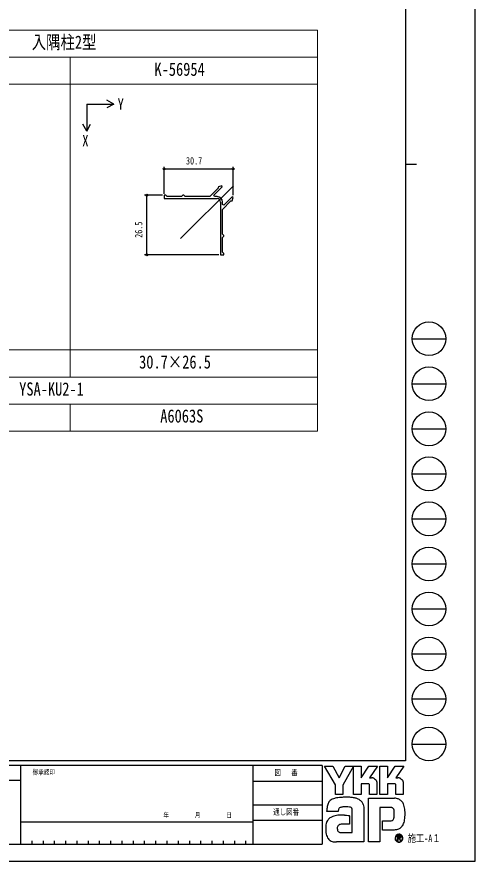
# Model space of a CAD drawing. Units: millimetres on the paper. Extents: x -420 to 420, y -297 to 297.
# Drawn here: x 216.9 to 420.5, y -297 to 77.9 of the extents above; entities that cross this region are included whole.
import ezdxf
from ezdxf.enums import TextEntityAlignment as Align

# ---------------------------------------------------------------- set-up
doc = ezdxf.new("R2010")
doc.units = ezdxf.units.MM
doc.layers.add('0-1_TABLE1', color=7, linetype='Continuous', lineweight=18)
for name, color, linetype in [('0-2_USER1', 3, 'Continuous'), ('0-3_YKK_11', 7, 'Continuous'), ('0-4_YKK_12', 2, 'Continuous'), ('0-6_YKK_D', 6, 'Continuous'), ('0-7_YKK_ZWAK', 7, 'Continuous')]:
    doc.layers.add(name, color=color, linetype=linetype)
doc.styles.add('ＭＳ ゴシック', font='')
doc.styles.get('ＭＳ ゴシック').set_extended_font_data('MS Gothic')

msp = doc.modelspace()

# ---------------------------------------------------------------- linework, layer by layer
at = {"layer": '0-1_TABLE1'}
for p, q in [((-390.498, 72), (350.502, 72)), ((350.502, 72), (350.502, -106)), ((-390.498, 60), (350.502, 60)), ((240.502, 60), (240.502, -82)), ((-390.498, 48), (350.502, 48)), ((-390.498, -70), (350.502, -70)), ((-390.498, -82), (350.502, -82)), ((-390.498, -94), (350.502, -94)), ((240.502, -94), (240.502, -106)), ((-390.498, -106), (350.502, -106))]:
    msp.add_line(p, q, dxfattribs=at)
at = {"layer": '0-2_USER1'}
for p, q in [((247.882, 39.226), (259.882, 39.226)), ((247.882, 39.226), (247.882, 27.226)), ((259.882, 39.226), (256.882, 40.959)), ((259.882, 39.226), (256.882, 37.494)), ((247.882, 27.226), (246.15, 30.226)), ((247.882, 27.226), (249.614, 30.226))]:
    msp.add_line(p, q, dxfattribs=at)
at = {"layer": '0-3_YKK_11'}
msp.add_line((282.319, -2.792), (305.819, -2.792), dxfattribs=at)
for points in [[(305.819, -1.892), (304.708, -1.892), (304.452, -1.275), (308.162, 2.435), (307.877, 2.905), (306.414, 2.445), (306.321, 2.125), (306.31, 1.855), (302.562, -1.892), (291.619, -1.892), (291.319, -1.592), (291.019, -1.292), (290.619, -1.292), (290.319, -1.592), (290.019, -1.892), (283.619, -1.892), (283.319, -1.592), (283.019, -1.292), (282.319, -1.292), (282.319, -2.792)], [(307.319, -4.292), (307.319, -27.792), (308.819, -27.792), (308.819, -27.092), (308.519, -26.792), (308.219, -26.492), (308.219, -20.092), (308.519, -19.792), (308.819, -19.492), (308.819, -19.092), (308.519, -18.792), (308.219, -18.492), (308.219, -7.549), (311.967, -3.802), (312.237, -3.79), (312.556, -3.697), (313.016, -2.234), (312.546, -1.949), (308.865, -5.63), (308.219, -5.362), (308.219, -4.292)]]:
    msp.add_lwpolyline(points, dxfattribs=at)
for radius in [2.4, 1.5]:
    msp.add_arc((305.819, -4.292), radius, 0.00001, 89.99999, dxfattribs=at)
at = {"layer": '0-4_YKK_12'}
msp.add_line((313.073, 2.962), (289.641, -20.47), dxfattribs=at)
at = {"layer": '0-6_YKK_D'}
for p, q in [((282.319, -0.592), (282.319, 11.396)), ((313.009, -1.211), (313.009, 11.396)), ((282.319, 10.396), (313.009, 10.396)), ((281.619, -1.292), (273.619, -1.292)), ((274.619, -27.792), (274.619, -1.292)), ((306.619, -27.792), (273.619, -27.792))]:
    msp.add_line(p, q, dxfattribs=at)
for centre in [(282.319, 10.396), (313.009, 10.396), (274.619, -1.292), (274.619, -27.792)]:
    msp.add_circle(centre, 0.425, dxfattribs=at)
at = {"layer": '0-7_YKK_ZWAK'}
for p, q in [((389.502, 277.5), (389.502, -252.5)), ((389.502, 12.5), (394.502, 12.5)), ((392.502, -65), (407.502, -65)), ((392.502, -85), (407.502, -85)), ((392.502, -105), (407.502, -105)), ((392.502, -125), (407.502, -125)), ((392.502, -145), (407.502, -145)), ((392.502, -165), (407.502, -165)), ((392.502, -185), (407.502, -185)), ((392.502, -205), (407.502, -205)), ((392.502, -225), (407.502, -225)), ((392.502, -245), (407.502, -245)), ((389.502, -252.5), (-390.498, -252.5)), ((218.502, -254.5), (198.502, -254.5)), ((321.752, -254.5), (218.502, -254.5)), ((218.502, -254.5), (218.502, -289.5)), ((321.752, -254.5), (321.752, -289.5)), ((352.502, -254.5), (321.752, -254.5)), ((352.502, -254.5), (352.502, -289.5)), ((198.502, -261), (218.502, -261)), ((321.752, -261.5), (352.502, -261.5)), ((321.752, -272), (352.502, -272)), ((218.502, -279.5), (321.752, -279.5)), ((352.502, -279), (321.752, -279)), ((223.502, -288), (223.502, -289.5)), ((228.502, -288), (228.502, -289.5)), ((233.502, -288), (233.502, -289.5)), ((238.502, -288), (238.502, -289.5)), ((243.502, -288), (243.502, -289.5)), ((248.502, -288), (248.502, -289.5)), ((253.502, -288), (253.502, -289.5)), ((258.502, -288), (258.502, -289.5)), ((263.502, -288), (263.502, -289.5)), ((268.502, -288), (268.502, -289.5)), ((273.502, -288), (273.502, -289.5)), ((278.502, -288), (278.502, -289.5)), ((283.502, -288), (283.502, -289.5)), ((288.502, -288), (288.502, -289.5)), ((293.502, -288), (293.502, -289.5)), ((298.502, -288), (298.502, -289.5)), ((303.502, -288), (303.502, -289.5)), ((308.502, -288), (308.502, -289.5)), ((313.502, -288), (313.502, -289.5)), ((318.502, -288), (318.502, -289.5)), ((386.667, -288.398), (386.667, -288.398)), ((387.916, -285.572), (387.916, -285.572)), ((198.502, -289.5), (218.502, -289.5)), ((218.502, -289.5), (321.752, -289.5)), ((321.752, -289.5), (352.502, -289.5))]:
    msp.add_line(p, q, dxfattribs=at)
for points in [[(-420.5, -297), (420.5, -297), (420.5, 297), (-420.5, 297)], [(353.602, -254.8), (357.283, -254.8), (360.047, -260.01), (362.804, -254.8), (366.488, -254.8), (361.767, -263.199), (361.767, -267.413), (358.41, -267.413), (358.41, -263.086)]]:
    msp.add_lwpolyline(points, close=True, dxfattribs=at)
for points in [[(373.055, -262.661), (369.877, -262.661), (369.877, -267.41), (366.491, -267.41), (366.491, -254.8), (369.877, -254.8), (369.877, -259.958), (373.207, -254.8), (377.184, -254.8), (373.616, -260.021), (373.742, -260.021), (373.882, -260.021), (374.025, -260.021), (374.163, -260.021), (374.287, -260.021), (374.386, -260.021), (374.452, -260.021), (374.477, -260.021)], [(384.751, -262.661), (381.577, -262.661), (381.577, -267.413), (378.19, -267.413), (378.19, -254.8), (381.577, -254.8), (381.577, -259.958), (384.903, -254.8), (388.88, -254.8), (385.312, -260.021), (385.44, -260.021), (385.58, -260.021), (385.724, -260.021), (385.861, -260.021), (385.984, -260.021), (386.083, -260.021), (386.149, -260.021), (386.173, -260.021)], [(375.451, -260.221), (375.855, -260.452), (376.197, -260.753), (376.473, -261.112), (376.676, -261.515), (376.801, -261.95), (376.844, -262.404), (376.844, -267.422), (373.541, -267.422), (373.541, -263.141)], [(387.148, -260.221), (387.554, -260.452), (387.897, -260.753), (388.174, -261.112), (388.378, -261.515), (388.505, -261.95), (388.548, -262.404), (388.548, -267.413), (385.237, -267.413), (385.237, -263.141)], [(382.887, -273.151), (378.119, -273.151), (378.119, -288.5), (373.123, -288.5), (373.123, -269.079), (384.735, -269.079)], [(360.48, -273.231), (360.247, -273.362), (360.066, -273.522), (359.929, -273.708), (359.829, -273.92), (359.761, -274.153), (359.716, -274.407), (359.689, -274.679), (359.673, -274.967), (354.674, -274.979), (354.689, -274.295), (354.717, -273.527)], [(370.771, -271.917), (370.913, -272.49), (370.993, -273.104), (371.018, -273.759), (371.018, -288.5), (358.955, -288.5)], [(362.395, -276.553), (363.341, -276.615), (364.084, -276.699), (364.571, -276.777), (364.745, -276.823), (364.745, -280.647), (364.192, -280.589), (363.586, -280.556), (362.965, -280.543), (362.369, -280.545), (361.837, -280.556), (361.408, -280.571), (361.123, -280.584), (361.019, -280.589), (360.586, -280.668), (360.213, -280.792), (359.9, -280.961), (359.647, -281.177), (359.453, -281.44), (359.318, -281.75), (359.244, -282.11), (359.229, -282.519), (359.276, -282.969), (359.372, -283.341), (359.509, -283.642), (359.683, -283.879), (359.886, -284.059), (360.113, -284.191), (360.359, -284.279), (360.616, -284.332), (365.926, -284.332), (365.926, -274.507), (365.928, -274.313), (365.918, -274.122), (365.893, -273.939), (365.85, -273.765), (365.786, -273.602), (365.699, -273.455), (365.584, -273.324), (365.439, -273.212)], [(365.439, -273.212), (365.127, -273.09), (364.629, -272.987), (363.994, -272.91), (363.271, -272.869), (362.508, -272.873), (361.756, -272.928)], [(387.871, -270.451), (388.197, -270.862), (388.441, -271.261), (388.612, -271.622)], [(384.583, -276.1), (384.576, -275.463), (384.546, -274.89), (384.474, -274.386), (384.344, -273.959)], [(387.456, -282.097), (386.995, -282.456), (386.514, -282.738), (386.018, -282.948), (385.51, -283.092), (384.993, -283.174), (384.472, -283.201), (379.336, -283.201), (379.336, -279.166), (382.232, -279.166), (382.766, -279.159), (383.236, -279.113), (383.639, -278.995)], [(387.461, -286.26), (387.458, -286.201), (387.451, -286.145), (387.439, -286.09), (387.422, -286.039), (387.4, -285.99), (387.374, -285.944), (387.343, -285.901), (387.308, -285.861), (387.262, -285.82), (387.21, -285.785), (387.154, -285.754), (387.093, -285.729), (387.028, -285.71), (386.958, -285.696), (386.885, -285.687), (386.808, -285.684), (386.05, -285.684), (386.05, -287.914), (386.279, -287.914), (386.279, -285.912), (386.808, -285.912), (386.862, -285.914), (386.914, -285.919), (386.962, -285.928), (387.006, -285.94), (387.047, -285.956), (387.084, -285.975), (387.117, -285.997), (387.147, -286.022)], [(387.236, -286.26), (387.222, -286.367), (387.184, -286.451), (387.126, -286.516), (387.055, -286.562), (386.974, -286.594), (386.89, -286.614), (386.808, -286.624), (386.733, -286.627), (386.534, -286.627), (386.635, -286.797), (387.289, -287.922), (387.551, -287.922), (386.92, -286.839), (386.979, -286.827), (387.036, -286.812), (387.089, -286.794), (387.14, -286.773), (387.187, -286.749), (387.231, -286.722), (387.271, -286.691), (387.308, -286.658)]]:
    msp.add_lwpolyline(points, dxfattribs=at)
for centre in [(400.002, -65), (400.002, -85), (400.002, -105), (400.002, -125), (400.002, -145), (400.002, -165), (400.002, -185), (400.002, -205), (400.002, -225), (400.002, -245)]:
    msp.add_circle(centre, 7.5, dxfattribs=at)
for centre, radius, start, end in [((374.482, -262.519), 2.498, 78.26798, 90.11215), ((374.517, -262.337), 2.312, 66.19963, 78.22058), ((386.178, -262.523), 2.502, 78.27851, 90.10826), ((386.212, -262.348), 2.323, 66.2483, 78.23226), ((373.072, -263.129), 0.469, 358.57817, 92.1683), ((384.771, -263.127), 0.467, 358.29941, 92.43455), ((358.493, -272.801), 3.618, 122.60463, 137.83438), ((358.972, -273.575), 4.528, 108.37421, 122.42809), ((359.729, -276.269), 7.325, 100.93159, 107.35499), ((362.205, -288.282), 19.59, 97.86054, 101.37938), ((363.368, -296.358), 27.749, 94.90201, 97.9576), ((363.447, -297.005), 28.4, 91.6169, 94.94971), ((363.337, -292.406), 23.8, 87.51794, 91.66439), ((363.646, -285.778), 17.165, 81.92631, 87.59083), ((364.559, -279.523), 10.844, 73.67137, 82.05943), ((365.913, -274.992), 6.115, 60.60528, 73.9085), ((366.467, -273.886), 4.88, 52.17347, 59.90542), ((384.545, -274.421), 5.346, 78.73198, 87.96551), ((384.702, -273.62), 4.529, 69.03034, 78.69541), ((384.848, -273.23), 4.113, 59.39484, 68.9885), ((384.916, -273.111), 3.976, 50.3012, 59.3616), ((363.78, -274.046), 9.079, 171.55622, 176.72493), ((360.704, -273.587), 5.968, 163.48385, 171.57982), ((359.161, -273.129), 4.358, 152.2125, 163.4865), ((358.494, -272.784), 3.607, 138.03852, 152.12015), ((361.799, -276.363), 3.398, 102.4979, 112.84632), ((362.457, -279.199), 6.31, 96.37207, 102.75341), ((366.963, -273.245), 4.069, 43.55042, 52.14561), ((367.236, -272.981), 3.69, 34.48659, 43.50182), ((367.238, -272.975), 3.685, 25.58915, 34.43128), ((366.91, -273.129), 4.047, 17.43089, 25.54591), ((382.914, -275.601), 2.45, 77.94572, 90.63794), ((383.127, -274.602), 1.429, 60.20991, 77.92418), ((383.265, -274.342), 1.135, 39.8078, 59.75378), ((383.071, -274.49), 1.379, 22.65544, 39.38165), ((384.891, -273.139), 4.013, 42.05209, 50.28551), ((382.909, -274.281), 6.292, 14.76267, 25.00486), ((379.05, -275.333), 10.292, 7.9139, 14.95041), ((359.062, -282.257), 5.387, 112.58838, 120.58162), ((359.699, -283.79), 7.047, 106.61303, 112.59024), ((360.702, -287.161), 10.564, 99.87193, 106.59825), ((361.264, -290.327), 13.78, 94.78469, 99.91711), ((361.538, -293.477), 16.941, 90.80099, 94.81812), ((361.58, -295.823), 19.287, 87.57779, 90.82714), ((379.25, -276.676), 5.311, 347.14308, 355.40008), ((373.22, -276.158), 11.363, 355.2339, 0.29193), ((375.196, -275.893), 14.187, 2.54376, 8.01251), ((373.617, -276.05), 15.768, 352.8937, 357.82206), ((372.986, -276.01), 16.399, 357.76419, 2.60674), ((360.898, -282.07), 6.801, 164.97537, 174.56739), ((359.246, -281.629), 5.09, 153.89178, 164.94341), ((358.493, -281.267), 4.255, 142.04688, 153.80771), ((358.347, -281.163), 4.076, 130.60221, 141.94427), ((358.588, -281.451), 4.452, 120.60724, 130.53081), ((383.172, -277.943), 1.151, 293.91672, 314.09376), ((383.015, -277.804), 1.36, 314.78099, 333.92928), ((382.005, -277.314), 2.483, 334.00676, 347.34989), ((383.541, -277.829), 5.797, 318.67367, 325.29112), ((385.036, -278.943), 3.935, 326.23251, 339.61931), ((381.341, -277.512), 7.897, 339.22498, 347.31457), ((376.915, -276.479), 12.442, 347.15166, 352.97565), ((363.813, -282.349), 9.729, 174.55588, 182.47272), ((369.25, -282.263), 15.165, 181.90948, 187.89042), ((362.869, -283.161), 8.722, 187.80471, 196.36971), ((384.123, -278.339), 5.024, 311.57033, 318.66243), ((359.5, -284.156), 5.209, 196.3102, 208.20993), ((358.034, -284.936), 3.547, 208.29777, 223.35561), ((357.703, -285.228), 3.107, 223.64205, 239.63663), ((357.977, -284.728), 3.676, 239.8785, 253.65355), ((358.48, -283.001), 5.475, 253.69102, 263.74909), ((358.906, -279.21), 9.29, 263.68487, 270.30455), ((386.67, -286.819), 1.764, 90.09157, 179.92363), ((386.659, -286.821), 1.753, 179.86065, 225.14399), ((386.659, -286.813), 1.569, 134.8007, 180.12175), ((386.653, -286.823), 1.562, 179.75513, 225.29722), ((386.668, -286.821), 1.759, 224.94536, 269.98445), ((386.664, -286.837), 1.56, 224.62822, 270.10973), ((386.664, -286.804), 1.566, 89.86602, 135.149), ((386.67, -286.816), 1.761, 44.93442, 90.08536), ((386.671, -286.816), 1.577, 45.03108, 90.11509), ((386.665, -286.814), 1.584, 270.09072, 359.90926), ((386.668, -286.812), 1.768, 269.98802, 314.93777), ((386.901, -286.25), 0.335, 358.3894, 42.86139), ((386.907, -286.276), 0.553, 316.37674, 1.6565), ((386.672, -286.817), 1.577, 0.00643, 45.07115), ((386.684, -286.81), 1.747, 359.78949, 45.13288), ((386.68, -286.824), 1.751, 314.92572, 0.23508)]:
    msp.add_arc(centre, radius, start, end, dxfattribs=at)

# ---------------------------------------------------------------- texts
at = {"layer": '0-1_TABLE1', "style": 'ＭＳ ゴシック', "width": 0.8}
for s, p in [('入隅柱2型', (223.435, 62)), ('K-56954', (278.009, 50)), ('30.7×26.5', (271.182, -80)), ('YSA-KU2-1', (217.889, -92)), ('A6063S', (280.569, -104))]:
    msp.add_text(s, height=5.865, dxfattribs=at).set_placement(p, align=Align.BOTTOM_LEFT)
at = {"layer": '0-2_USER1', "style": 'ＭＳ ゴシック', "width": 0.8}
for s, p in [('Y', (261.621, 35.162)), ('X', (245.908, 18.847))]:
    msp.add_text(s, height=5.132, dxfattribs=at).set_placement(p, align=Align.BOTTOM_LEFT)
at = {"layer": '0-6_YKK_D', "style": 'ＭＳ ゴシック', "width": 0.8}
msp.add_text('30.7', height=3.299, dxfattribs=at).set_placement((292.024, 11.396), align=Align.BOTTOM_LEFT)
msp.add_text('26.5', height=3.299, rotation=90, dxfattribs=at).set_placement((273.619, -20.182), align=Align.BOTTOM_LEFT)
at = {"layer": '0-7_YKK_ZWAK', "style": 'ＭＳ ゴシック', "width": 0.8}
for s, height, p in [('御承認印', 2.199, (223.914, -259.25)), ('図\u3000 番', 2.566, (331.34, -259.75)), ('通し図番', 2.566, (330.78, -277.25)), ('年        月        日', 2.199, (281.991, -278.321)), ('施工-A１', 3.299, (390.502, -289.5))]:
    msp.add_text(s, height=height, dxfattribs=at).set_placement(p, align=Align.BOTTOM_LEFT)

doc.saveas('drawing.dxf')
